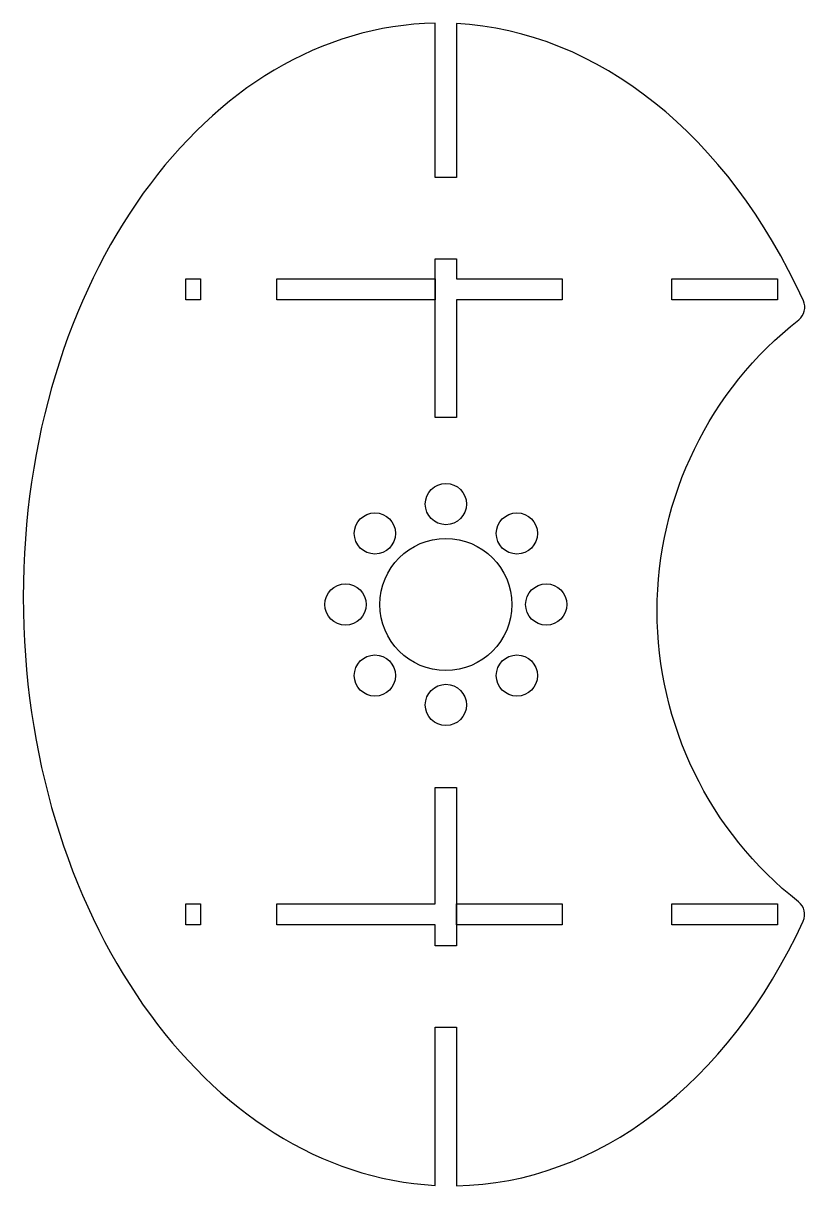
# Model space of a CAD drawing. Header units: millimetres. Extents: x -80 to 68, y -110 to 110.
import ezdxf

# ---------------------------------------------------------------- set-up
doc = ezdxf.new("R2010")
doc.units = ezdxf.units.MM

msp = doc.modelspace()

# ---------------------------------------------------------------- linework, layer by layer
for points in [[(2, 109.91), (2, 80.78), (-2, 80.78), (-2, 109.98)], [(-2, -109.91), (-2, -80), (2, -80), (2, -109.98)]]:
    msp.add_lwpolyline(points)
for points in [[(22, 57.62), (2, 57.62), (2, 35.39), (-2, 35.39), (-2, 65.39), (2, 65.39), (2, 61.62), (22, 61.62)], [(-46.45, 61.62), (-46.45, 57.62), (-49.23, 57.62), (-49.23, 61.62)], [(-2, 61.62), (-2, 57.62), (-32, 57.62), (-32, 61.62)], [(62.76, 57.62), (42.76, 57.62), (42.76, 61.62), (62.76, 61.62)], [(2, -34.61), (2, -64.61), (-2, -64.61), (-2, -60.61), (-32, -60.61), (-32, -56.61), (-2, -56.61), (-2, -34.61)], [(-46.45, -56.61), (-46.45, -60.61), (-49.23, -60.61), (-49.23, -56.61)], [(22.03, -56.61), (22.03, -60.61), (2.03, -60.61), (2.03, -56.61)], [(62.77, -56.61), (62.77, -60.61), (42.77, -60.61), (42.77, -56.61)]]:
    msp.add_lwpolyline(points, close=True)
msp.add_lwpolyline([(67.66, -59.9, 0.347877), (66.79, -56.28, -0.486513), (66.8, 53.87, 0.346107), (67.68, 57.47)], format="xyb")
for centre, radius in [((0, 19), 3.9), ((-13.44, 13.44), 3.9), ((13.44, 13.44), 3.9), ((0, 0), 12.5), ((-19, 0), 3.9), ((19, 0), 3.9), ((-13.44, -13.44), 3.9), ((13.44, -13.44), 3.9), ((0, -19), 3.9)]:
    msp.add_circle(centre, radius)
for start_param, end_param in [(3.139373, 6.230969), (2.106219, 3.089376), (6.280965, 7.263657)]:
    msp.add_ellipse((0, 0), major_axis=(2.18, -109.98), ratio=0.727273, start_param=start_param, end_param=end_param)

doc.saveas('drawing.dxf')
